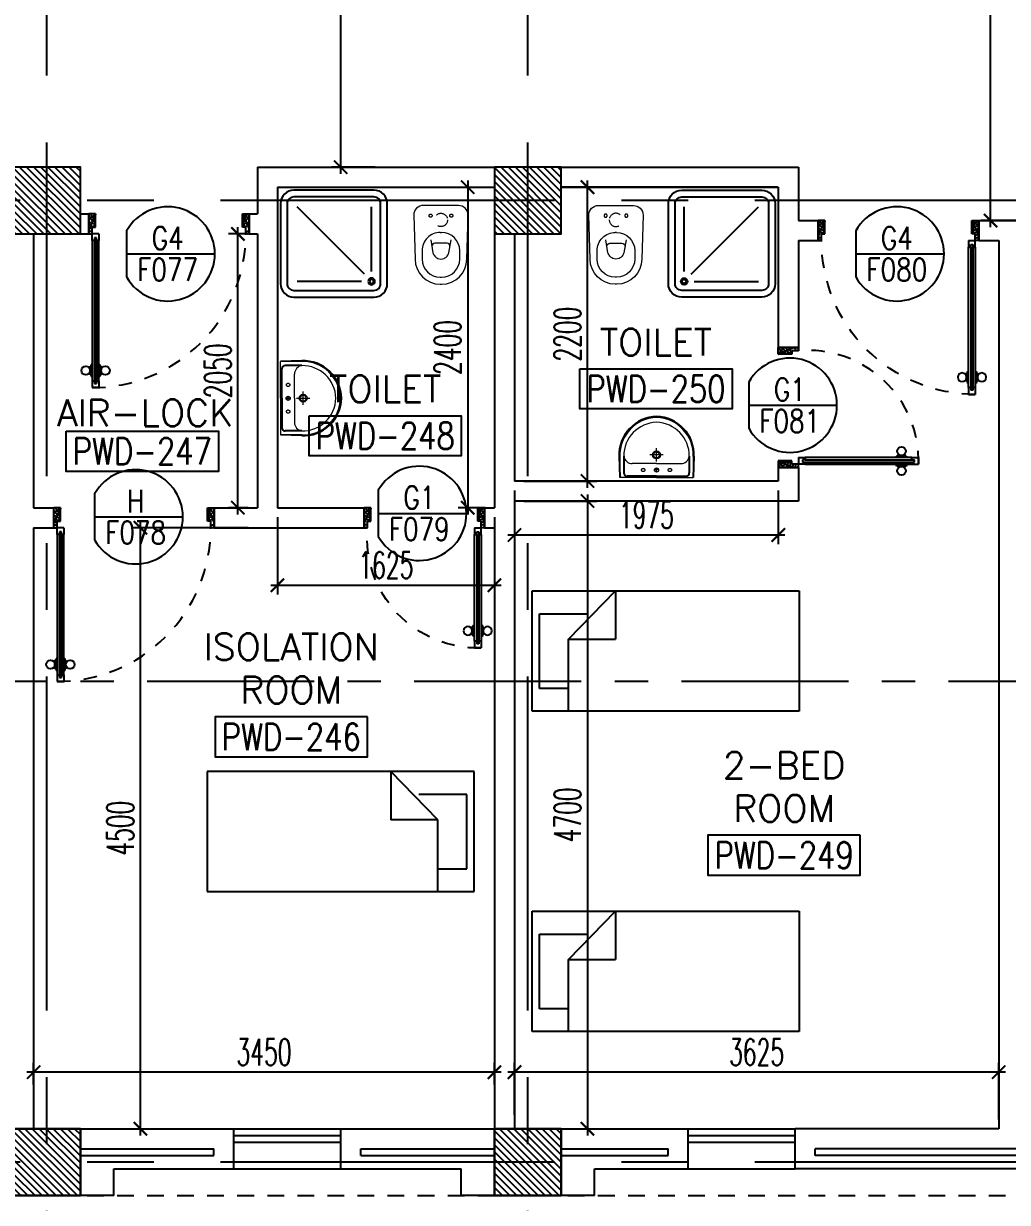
# Model space of a CAD drawing. Extents: x 88852.7 to 88945.7, y 39921.6 to 40001.1.
# Drawn here: x 88917.04 to 88924.4, y 39928.18 to 39937 of the extents above; entities that cross this region are included whole.
import ezdxf
from ezdxf.enums import TextEntityAlignment as Align

# ---------------------------------------------------------------- set-up
doc = ezdxf.new("R2010")
doc.units = 0
doc.header["$MEASUREMENT"] = 0
doc.header["$PDMODE"] = 34
for name, pattern in [('CENTER', [2, 1.25, -0.25, 0.25, -0.25]), ('CENTERX2', [4, 2.5, -0.5, 0.5, -0.5]), ('DASHED', [0.75, 0.5, -0.25]), ('HIDDEN', [0.375, 0.25, -0.125]), ('HIDDEN2', [0.1875, 0.125, -0.0625])]:
    doc.linetypes.add(name, pattern=pattern)
doc.layers.get('0').update_dxf_attribs({"linetype": 'CONTINUOUS'})
doc.layers.get('DEFPOINTS').update_dxf_attribs({"linetype": 'CONTINUOUS'})
for name, color, linetype in [('AX-DIM', 4, 'CONTINUOUS'), ('AXES', 11, 'CENTERX2'), ('AXES1', 11, 'CENTER'), ('COL', 2, 'CONTINUOUS'), ('DIM', 4, 'CONTINUOUS'), ('DOOR', 7, 'CONTINUOUS'), ('DOOR-CR', 4, 'CONTINUOUS'), ('DOOR-NO', 3, 'CONTINUOUS'), ('FIX', 3, 'CONTINUOUS'), ('FUR', 4, 'CONTINUOUS'), ('HAT', 8, 'CONTINUOUS'), ('HIDDEN', 9, 'HIDDEN2'), ('INSUL', 4, 'CONTINUOUS'), ('RM-BOX', 4, 'CONTINUOUS'), ('RM-NAME', 2, 'CONTINUOUS'), ('RM-NO', 2, 'CONTINUOUS'), ('WALL', 2, 'CONTINUOUS'), ('WIN', 3, 'CONTINUOUS')]:
    doc.layers.add(name, color=color, linetype=linetype)
doc.styles.add('ROMANS', font='ROMANS.shx', dxfattribs={"width": 0.6})
doc.dimstyles.new('DIM-OUT', dxfattribs={"dimscale": 0, "dimtxt": 0.24, "dimasz": 0.08, "dimexe": 0.02, "dimexo": 0.02, "dimgap": 0.05, "dimtad": 1, "dimdec": 0, "dimlfac": 1000, "dimzin": 0, "dimdsep": 46, "dimtxsty": 'ROMANS', "dimblk1": 'ARCHTICK', "dimblk2": 'ARCHTICK', "dimsah": 1, "dimcen": 0.01, "dimdle": 0.08, "dimclrd": 4, "dimclre": 4, "dimclrt": 2, "dimadec": 0, "dimazin": 0, "dimtp": 2, "dimtm": 2, "dimtfac": 0.114286, "dimtdec": 0, "dimtix": 1, "dimtmove": 2, "dimatfit": 3, "dimldrblk": 'ARCHTICK', "dimfxl": 0, "dimtolj": 1, "dimtzin": 0, "dimarcsym": 0})
doc.dimstyles.new('STANDARD in', dxfattribs={"dimtxt": 0.2, "dimasz": 0.1, "dimexe": 0.07, "dimexo": 0.07, "dimgap": 0.05, "dimtad": 1, "dimdec": 0, "dimlfac": 1000, "dimzin": 0, "dimdsep": 46, "dimtxsty": 'ROMANS', "dimblk": 'ARCHTICK', "dimcen": 0.05, "dimdle": 0.05, "dimclrd": 4, "dimclre": 4, "dimclrt": 2, "dimadec": 0, "dimazin": 0, "dimtfac": 1, "dimtdec": 0, "dimtmove": 2, "dimatfit": 3, "dimfxl": 0, "dimtolj": 1, "dimtzin": 0, "dimarcsym": 0})

# ---------------------------------------------------------------- blocks, each defined once
blk = doc.blocks.new('_ARCHTICK')
at = {"color": 0, "linetype": 'ByBlock', "const_width": 0.15}
blk.add_lwpolyline([(-0.5, -0.5), (0.5, 0.5)], dxfattribs=at)
blk = doc.blocks.new('*D592')
at = {"layer": 'AX-DIM', "color": 4, "lineweight": -2}
for p, q in [((88944.3103, 39928.3096), (88944.3103, 39922.9246)), ((88943.6303, 39928.2296), (88944.3303, 39928.2296)), ((88903.5404, 39923.0046), (88944.3303, 39923.0046))]:
    blk.add_line(p, q, dxfattribs=at)
at = {"layer": 'DEFPOINTS', "color": 0}
for p in [(88943.6103, 39928.2296), (88903.5204, 39923.0046), (88944.3103, 39923.0046)]:
    blk.add_point(p, dxfattribs=at)
at = {"layer": 'AX-DIM', "color": 4, "lineweight": -2, "xscale": 0.08, "yscale": 0.08, "zscale": 0.08}
for p, rotation in [((88944.3103, 39928.2296), 90), ((88944.3103, 39923.0046), 270)]:
    blk.add_blockref('_ARCHTICK', p, dxfattribs=dict(at, rotation=rotation))
at = {"layer": 'AX-DIM', "color": 2, "insert": (88944.1403, 39925.6171), "char_height": 0.24, "attachment_point": 5, "rotation": 90, "style": 'ROMANS'}
blk.add_mtext('\\A1;5225', dxfattribs=at)
blk = doc.blocks.new('*D251')
at = {"layer": 'DEFPOINTS', "color": 0, "linetype": 'ByBlock'}
for p in [(88920.7103, 39933.5796), (88922.6853, 39933.5796), (88922.6853, 39933.1755)]:
    blk.add_point(p, dxfattribs=at)
at = {"layer": 'DIM', "color": 4, "linetype": 'ByBlock', "lineweight": -2}
for p, q in [((88920.7103, 39933.5096), (88920.7103, 39933.1055)), ((88922.6853, 39933.5096), (88922.6853, 39933.1055)), ((88920.6603, 39933.1755), (88922.7353, 39933.1755))]:
    blk.add_line(p, q, dxfattribs=at)
at = {"layer": 'DIM', "color": 4, "linetype": 'ByBlock', "lineweight": -2, "xscale": 0.1, "yscale": 0.1, "zscale": 0.1, "rotation": 180}
blk.add_blockref('_ARCHTICK', (88920.7103, 39933.1755), dxfattribs=at)
at = {"layer": 'DIM', "color": 4, "linetype": 'ByBlock', "lineweight": -2, "xscale": 0.1, "yscale": 0.1, "zscale": 0.1}
blk.add_blockref('_ARCHTICK', (88922.6853, 39933.1755), dxfattribs=at)
at = {"layer": 'DIM', "color": 2, "linetype": 'ByBlock', "insert": (88921.6978, 39933.3255), "char_height": 0.2, "attachment_point": 5, "style": 'ROMANS'}
blk.add_mtext('\\A1;1975', dxfattribs=at)
blk = doc.blocks.new('*D254')
at = {"layer": 'DEFPOINTS', "color": 0, "linetype": 'ByBlock'}
for p in [(88918.6396, 39935.4296), (88918.7853, 39935.4296), (88918.7853, 39933.3796)]:
    blk.add_point(p, dxfattribs=at)
at = {"layer": 'DIM', "color": 4, "linetype": 'ByBlock', "lineweight": -2}
for p, q in [((88918.6396, 39933.3296), (88918.6396, 39935.4796)), ((88918.7153, 39935.4296), (88918.5696, 39935.4296)), ((88918.7153, 39933.3796), (88918.5696, 39933.3796))]:
    blk.add_line(p, q, dxfattribs=at)
at = {"layer": 'DIM', "color": 4, "linetype": 'ByBlock', "lineweight": -2, "xscale": 0.1, "yscale": 0.1, "zscale": 0.1}
for p, rotation in [((88918.6396, 39935.4296), 90), ((88918.6396, 39933.3796), 270)]:
    blk.add_blockref('_ARCHTICK', p, dxfattribs=dict(at, rotation=rotation))
at = {"layer": 'DIM', "color": 2, "linetype": 'ByBlock', "insert": (88918.4896, 39934.4046), "char_height": 0.2, "attachment_point": 5, "rotation": 90, "style": 'ROMANS'}
blk.add_mtext('\\A1;2050', dxfattribs=at)
blk = doc.blocks.new('*D255')
at = {"layer": 'DEFPOINTS', "color": 0, "linetype": 'ByBlock'}
for p in [(88918.9353, 39933.3796), (88920.5603, 39933.3796), (88920.5603, 39932.7992)]:
    blk.add_point(p, dxfattribs=at)
at = {"layer": 'DIM', "color": 4, "linetype": 'ByBlock', "lineweight": -2}
for p, q in [((88918.9353, 39933.3096), (88918.9353, 39932.7292)), ((88920.5603, 39933.3096), (88920.5603, 39932.7292)), ((88918.8853, 39932.7992), (88920.6103, 39932.7992))]:
    blk.add_line(p, q, dxfattribs=at)
at = {"layer": 'DIM', "color": 4, "linetype": 'ByBlock', "lineweight": -2, "xscale": 0.1, "yscale": 0.1, "zscale": 0.1, "rotation": 180}
blk.add_blockref('_ARCHTICK', (88918.9353, 39932.7992), dxfattribs=at)
at = {"layer": 'DIM', "color": 4, "linetype": 'ByBlock', "lineweight": -2, "xscale": 0.1, "yscale": 0.1, "zscale": 0.1}
blk.add_blockref('_ARCHTICK', (88920.5603, 39932.7992), dxfattribs=at)
at = {"layer": 'DIM', "color": 2, "linetype": 'ByBlock', "insert": (88919.7478, 39932.9492), "char_height": 0.2, "attachment_point": 5, "style": 'ROMANS'}
blk.add_mtext('\\A1;1625', dxfattribs=at)
blk = doc.blocks.new('*D249')
at = {"layer": 'DEFPOINTS', "color": 0, "linetype": 'ByBlock'}
for p in [(88920.7103, 39933.4296), (88921.1989, 39928.7296), (88921.2566, 39928.7296)]:
    blk.add_point(p, dxfattribs=at)
at = {"layer": 'DIM', "color": 4, "linetype": 'ByBlock', "lineweight": -2}
for p, q in [((88920.7803, 39933.4296), (88921.3266, 39933.4296)), ((88921.2566, 39933.4796), (88921.2566, 39928.6796)), ((88921.2689, 39928.7296), (88921.3266, 39928.7296))]:
    blk.add_line(p, q, dxfattribs=at)
at = {"layer": 'DIM', "color": 4, "linetype": 'ByBlock', "lineweight": -2, "xscale": 0.1, "yscale": 0.1, "zscale": 0.1}
for p, rotation in [((88921.2566, 39933.4296), 90), ((88921.2566, 39928.7296), 270)]:
    blk.add_blockref('_ARCHTICK', p, dxfattribs=dict(at, rotation=rotation))
at = {"layer": 'DIM', "color": 2, "linetype": 'ByBlock', "insert": (88921.1066, 39931.0796), "char_height": 0.2, "attachment_point": 5, "rotation": 90, "style": 'ROMANS'}
blk.add_mtext('\\A1;4700', dxfattribs=at)
blk = doc.blocks.new('*D253')
at = {"layer": 'DEFPOINTS', "color": 0, "linetype": 'ByBlock'}
for p in [(88917.9095, 39933.2296), (88918.7856, 39933.2296), (88917.7014, 39928.7296)]:
    blk.add_point(p, dxfattribs=at)
at = {"layer": 'DIM', "color": 4, "linetype": 'ByBlock', "lineweight": -2}
for p, q in [((88918.7156, 39933.2296), (88917.8395, 39933.2296)), ((88917.9095, 39928.6796), (88917.9095, 39933.2796)), ((88917.7714, 39928.7296), (88917.9795, 39928.7296))]:
    blk.add_line(p, q, dxfattribs=at)
at = {"layer": 'DIM', "color": 4, "linetype": 'ByBlock', "lineweight": -2, "xscale": 0.1, "yscale": 0.1, "zscale": 0.1}
for p, rotation in [((88917.9095, 39933.2296), 90), ((88917.9095, 39928.7296), 270)]:
    blk.add_blockref('_ARCHTICK', p, dxfattribs=dict(at, rotation=rotation))
at = {"layer": 'DIM', "color": 2, "linetype": 'ByBlock', "insert": (88917.7595, 39930.9796), "char_height": 0.2, "attachment_point": 5, "rotation": 90, "style": 'ROMANS'}
blk.add_mtext('\\A1;4500', dxfattribs=at)
blk = doc.blocks.new('*D250')
at = {"layer": 'DEFPOINTS', "color": 0, "linetype": 'ByBlock'}
for p in [(88921.1672, 39935.7796), (88921.2566, 39935.7796), (88920.7103, 39933.5796)]:
    blk.add_point(p, dxfattribs=at)
at = {"layer": 'DIM', "color": 4, "linetype": 'ByBlock', "lineweight": -2}
for p, q in [((88921.2566, 39933.5296), (88921.2566, 39935.8296)), ((88921.2372, 39935.7796), (88921.3266, 39935.7796)), ((88920.7803, 39933.5796), (88921.3266, 39933.5796))]:
    blk.add_line(p, q, dxfattribs=at)
at = {"layer": 'DIM', "color": 4, "linetype": 'ByBlock', "lineweight": -2, "xscale": 0.1, "yscale": 0.1, "zscale": 0.1}
for p, rotation in [((88921.2566, 39935.7796), 90), ((88921.2566, 39933.5796), 270)]:
    blk.add_blockref('_ARCHTICK', p, dxfattribs=dict(at, rotation=rotation))
at = {"layer": 'DIM', "color": 2, "linetype": 'ByBlock', "insert": (88921.1066, 39934.6796), "char_height": 0.2, "attachment_point": 5, "rotation": 90, "style": 'ROMANS'}
blk.add_mtext('\\A1;2200', dxfattribs=at)
blk = doc.blocks.new('*D256')
at = {"layer": 'DEFPOINTS', "color": 0, "linetype": 'ByBlock'}
for p in [(88920.3103, 39935.7796), (88920.3598, 39933.3796), (88920.5603, 39933.3796)]:
    blk.add_point(p, dxfattribs=at)
at = {"layer": 'DIM', "color": 4, "linetype": 'ByBlock', "lineweight": -2}
for p, q in [((88920.3598, 39935.8296), (88920.3598, 39933.3296)), ((88920.3803, 39935.7796), (88920.4298, 39935.7796)), ((88920.4903, 39933.3796), (88920.2898, 39933.3796))]:
    blk.add_line(p, q, dxfattribs=at)
at = {"layer": 'DIM', "color": 4, "linetype": 'ByBlock', "lineweight": -2, "xscale": 0.1, "yscale": 0.1, "zscale": 0.1}
for p, rotation in [((88920.3598, 39935.7796), 90), ((88920.3598, 39933.3796), 270)]:
    blk.add_blockref('_ARCHTICK', p, dxfattribs=dict(at, rotation=rotation))
at = {"layer": 'DIM', "color": 2, "linetype": 'ByBlock', "insert": (88920.2098, 39934.5796), "char_height": 0.2, "attachment_point": 5, "rotation": 90, "style": 'ROMANS'}
blk.add_mtext('\\A1;2400', dxfattribs=at)
blk = doc.blocks.new('*D252')
at = {"layer": 'DEFPOINTS', "color": 0, "linetype": 'ByBlock'}
for p in [(88917.1103, 39929.1533), (88917.1103, 39928.992), (88920.5603, 39928.992)]:
    blk.add_point(p, dxfattribs=at)
at = {"layer": 'DIM', "color": 4, "linetype": 'ByBlock', "lineweight": -2}
for p, q in [((88917.1103, 39929.062), (88917.1103, 39929.2233)), ((88920.5603, 39929.062), (88920.5603, 39929.2233)), ((88920.6103, 39929.1533), (88917.0603, 39929.1533))]:
    blk.add_line(p, q, dxfattribs=at)
at = {"layer": 'DIM', "color": 4, "linetype": 'ByBlock', "lineweight": -2, "xscale": 0.1, "yscale": 0.1, "zscale": 0.1, "rotation": 180}
blk.add_blockref('_ARCHTICK', (88917.1103, 39929.1533), dxfattribs=at)
at = {"layer": 'DIM', "color": 4, "linetype": 'ByBlock', "lineweight": -2, "xscale": 0.1, "yscale": 0.1, "zscale": 0.1}
blk.add_blockref('_ARCHTICK', (88920.5603, 39929.1533), dxfattribs=at)
at = {"layer": 'DIM', "color": 2, "linetype": 'ByBlock', "insert": (88918.8353, 39929.3033), "char_height": 0.2, "attachment_point": 5, "style": 'ROMANS'}
blk.add_mtext('\\A1;3450', dxfattribs=at)
blk = doc.blocks.new('*D248')
at = {"layer": 'DEFPOINTS', "color": 0, "linetype": 'ByBlock'}
for p in [(88920.7103, 39929.1533), (88920.7103, 39928.7633), (88924.3353, 39928.7296)]:
    blk.add_point(p, dxfattribs=at)
at = {"layer": 'DIM', "color": 4, "linetype": 'ByBlock', "lineweight": -2}
for p, q in [((88920.7103, 39928.8333), (88920.7103, 39929.2233)), ((88924.3353, 39928.7996), (88924.3353, 39929.2233)), ((88924.3853, 39929.1533), (88920.6603, 39929.1533))]:
    blk.add_line(p, q, dxfattribs=at)
at = {"layer": 'DIM', "color": 4, "linetype": 'ByBlock', "lineweight": -2, "xscale": 0.1, "yscale": 0.1, "zscale": 0.1, "rotation": 180}
blk.add_blockref('_ARCHTICK', (88920.7103, 39929.1533), dxfattribs=at)
at = {"layer": 'DIM', "color": 4, "linetype": 'ByBlock', "lineweight": -2, "xscale": 0.1, "yscale": 0.1, "zscale": 0.1}
blk.add_blockref('_ARCHTICK', (88924.3353, 39929.1533), dxfattribs=at)
at = {"layer": 'DIM', "color": 2, "linetype": 'ByBlock', "insert": (88922.5228, 39929.3033), "char_height": 0.2, "attachment_point": 5, "style": 'ROMANS'}
blk.add_mtext('\\A1;3625', dxfattribs=at)
blk = doc.blocks.new('WC1')
at = {"layer": 'FIX', "lineweight": 20}
for p, q in [((-210, 203.8), (-538, 193.8)), ((-475, 140.8), (-538, 140.8)), ((-137, 0), (-137, 130.8)), ((-727, 4.8), (-727, -4.8)), ((-674, 4.8), (-674, -4.8)), ((-533.7, 24.2), (-539.5, 0)), ((-539.5, 0), (-533.7, -24.2)), ((-394.8, 75.7), (-490.4, 60.1)), ((-339, 4.8), (-339, -4.8)), ((-137, -130.8), (-137, 0)), ((-490.4, -60.1), (-394.8, -75.7)), ((-538, -140.8), (-475, -140.8)), ((-538, -193.8), (-210, -203.8)), ((-213.2, -203.8), (-210, -203.8))]:
    blk.add_line(p, q, dxfattribs=at)
at = {"layer": 'FIX', "linetype": 'Continuous', "lineweight": 20}
blk.add_line((-420.1, -47.3), (-420.4, 44.6), dxfattribs=at)
at = {"layer": 'FIX', "linetype": 'HIDDEN', "lineweight": 20, "ltscale": 0.05}
for centre in [(-213.2, 77.5), (-213.2, -77.5)]:
    blk.add_circle(centre, 11.6, dxfattribs=at)
at = {"layer": 'FIX', "linetype": 'HIDDEN2', "lineweight": 20, "ltscale": 0.3}
blk.add_circle((-245, 0), 49.8, dxfattribs=at)
at = {"layer": 'FIX', "lineweight": 20}
for centre, radius, start, end in [((-538, 4.8), 189, 90, 180), ((-210, 130.8), 73, 360, 90), ((-538, 4.8), 136, 90, 180), ((-475, 4.8), 136, 360, 90), ((-473, -6.9), 68.2, 128.92417, 152.84682), ((-464.4, -17.6), 82, 108.49595, 128.92417), ((-538, -4.8), 189, 180, 270), ((-538, -4.8), 136, 180, 270), ((-473, 6.9), 68.2, 207.15318, 231.07583), ((-464.4, 17.6), 82, 231.07583, 251.50405), ((-475, -4.8), 136, 270, 0), ((-210, -130.8), 73, 270, 0)]:
    blk.add_arc(centre, radius, start, end, dxfattribs=at)
at = {"layer": 'FIX', "linetype": 'Continuous', "lineweight": 20}
for centre, start, end in [((-442.7, 45.5), 357.66621, 91.61215), ((-442.4, -45.6), 268.38785, 2.33379)]:
    blk.add_arc(centre, 22.3, start, end, dxfattribs=at)
blk = doc.blocks.new('SHR1')
at = {"layer": 'FIX'}
for p, q in [((-195.7, 195.7), (-700, 700)), ((-142.7, 217.7), (-142.7, 700)), ((-217.7, 142.7), (-700, 142.7))]:
    blk.add_line(p, q, dxfattribs=at)
for points in [[(-825, 125), (-825, 725, -0.414214), (-725, 825), (-125, 825, -0.414214), (-25, 725), (-25, 125, -0.414214), (-125, 25), (-725, 25, -0.414214)], [(-775, 125), (-775, 725, -0.414214), (-725, 775), (-125, 775, -0.414214), (-75, 725), (-75, 125, -0.414214), (-125, 75), (-725, 75, -0.414214)]]:
    blk.add_lwpolyline(points, format="xyb", close=True, dxfattribs=at)
for radius in [25, 15]:
    blk.add_circle((-142.7, 142.7), radius, dxfattribs=at)
blk = doc.blocks.new('LAV1')
at = {"layer": 'FIX', "linetype": 'DASHED', "lineweight": 20, "ltscale": 0.05}
for p, q in [((-0.5, 170), (-0.5, 270)), ((-0.5, 170), (-0.5, 270)), ((49.5, 220), (-50.5, 220))]:
    blk.add_line(p, q, dxfattribs=at)
at = {"layer": 'FIX', "linetype": 'ByBlock', "ltscale": 0.3}
for p, q in [((-280, 210), (-275, 50)), ((-245, 210), (-245, 85)), ((245, 210), (245, 85)), ((280, 210), (275, 50)), ((0, 60), (-220.2, 60)), ((0, 60), (220.2, 60))]:
    blk.add_line(p, q, dxfattribs=at)
at = {"layer": 'FIX', "linetype": 'Continuous', "lineweight": 20}
for p, q in [((-275, 210), (-275, 50)), ((275, 210), (275, 50)), ((0, 155), (-181.4, 155)), ((0, 155), (181.4, 155)), ((0, 50), (-275, 50)), ((0, 50), (-252.5, 50)), ((0, 50), (275, 50)), ((0, 50), (252.5, 50))]:
    blk.add_line(p, q, dxfattribs=at)
at = {"layer": 'FIX', "lineweight": 20}
for p, q in [((15.6, 107.5), (-15.5, 107.5)), ((0, 92), (0, 123))]:
    blk.add_line(p, q, dxfattribs=at)
for centre, radius in [((-0.5, 220), 29.5), ((-0.5, 220), 22.5), ((0, 107.5), 15.5)]:
    blk.add_circle(centre, radius, dxfattribs=at)
at = {"layer": 'FIX', "linetype": 'HIDDEN', "lineweight": 20, "ltscale": 0.05}
for centre in [(-100, 107.5), (100, 107.5)]:
    blk.add_circle(centre, 12.4, dxfattribs=at)
at = {"layer": 'FIX', "linetype": 'ByBlock', "ltscale": 0.3}
for centre, radius, start, end in [((6.9, 220), 287, 91.37765, 182.00641), ((-6.9, 220), 287, 357.99359, 88.62235), ((-220.1, 84.9), 24.9, 179.70214, 269.94861), ((220.1, 84.9), 24.9, 270.05139, 0.29786)]:
    blk.add_arc(centre, radius, start, end, dxfattribs=at)
at = {"layer": 'FIX', "linetype": 'Continuous', "lineweight": 20}
for centre, radius, start, end in [((8.4, 216.7), 283.4, 91.6988, 181.35097), ((7.6, 212.5), 252.7, 91.73281, 180.48842), ((-8.4, 216.7), 283.4, 358.64903, 88.3012), ((-7.6, 212.5), 252.7, 359.51158, 88.26719), ((-179.2, 221.8), 66.9, 190.20056, 268.07863), ((179.2, 221.8), 66.9, 271.92137, 349.79944)]:
    blk.add_arc(centre, radius, start, end, dxfattribs=at)
blk = doc.blocks.new('RM1')
at = {"layer": 'RM-BOX'}
blk.add_lwpolyline([(569.9, -200), (-569.9, -200), (-569.9, -500), (569.9, -500)], close=True, dxfattribs=at)
at = {"layer": 'RM-NAME', "style": 'ROMANS'}
for tag, p in [('ROOMNAME1', (0, 323.8)), ('ROOMNAME2', (0, 0))]:
    blk.add_attdef(tag, text='', height=200, dxfattribs=at).set_placement(p, align=Align.MIDDLE)
at = {"layer": 'RM-NO', "style": 'ROMANS', "width": 0.8}
blk.add_attdef('ROOMNO', text='', height=200, dxfattribs=at).set_placement((0, -350), align=Align.MIDDLE)
blk = doc.blocks.new('DOOR90')
at = {"layer": 'DOOR', "linetype": 'ByBlock'}
for p, q in [((0, 0), (-150, 0)), ((-200, -25), (-1000, -25)), ((-200, -42), (-1000, -42)), ((-200, -58), (-1000, -58)), ((-1000, -75), (-200, -75))]:
    blk.add_line(p, q, dxfattribs=at)
at = {"layer": 'DOOR', "color": 0, "linetype": 'ByBlock'}
for p, q in [((-150, 0), (-150, -25)), ((-150, 0), (0, 0)), ((0, -50), (0, 0)), ((-1050, -25), (-1050, -75)), ((-1050, -75), (-1050, -25)), ((-1000, -25), (-1050, -25)), ((-1000, -75), (-1050, -75)), ((-1020, -42), (-1020, -58)), ((-1000, -42), (-1020, -42)), ((-1000, -58), (-1020, -58)), ((-1000, -25), (-1000, -42)), ((-1000, -58), (-1000, -75)), ((-967.6, -25), (-967.6, -17.8)), ((-877.6, -17.8), (-967.6, -17.8)), ((-967.6, -75), (-967.6, -82.2)), ((-877.6, -82.2), (-967.6, -82.2)), ((-955, -17.8), (-955, -8.8)), ((-955, -8.8), (-890.2, -8.8)), ((-955, -17.8), (-890.2, -17.8)), ((-955, -82.2), (-955, -91.2)), ((-955, -82.2), (-890.2, -82.2)), ((-890.2, -17.8), (-890.2, -8.8)), ((-890.2, -82.2), (-890.2, -91.2)), ((-877.6, -25), (-877.6, -17.8)), ((-877.6, -75), (-877.6, -82.2)), ((-200, -42), (-200, -25)), ((-200, -25), (-150, -25)), ((-180, -42), (-200, -42)), ((-200, -75), (-200, -58)), ((-200, -58), (-180, -58)), ((-150, -75), (-200, -75)), ((-180, -58), (-180, -42)), ((-150, -75), (-150, -25)), ((-150, -25), (-100, -25)), ((-100, -25), (-100, -50)), ((-100, -50), (0, -50)), ((-955, -91.2), (-890.2, -91.2)), ((-150, -900), (-150, -875)), ((-150, -875), (-100, -875)), ((-100, -850), (0, -850)), ((-100, -875), (-100, -850)), ((0, -850), (0, -900)), ((0, -900), (-150, -900)), ((-150, -900), (0, -900))]:
    blk.add_line(p, q, dxfattribs=at)
at = {"layer": 'DOOR', "color": 9, "linetype": 'ByBlock'}
for p, q in [((0, -50), (-113.7, 0)), ((0, -50), (-40.1, 0)), ((0, -50), (-100, -36.6)), ((0, -850), (-113.7, -900)), ((0, -850), (-100, -863.4)), ((0, -850), (-40.1, -900))]:
    blk.add_line(p, q, dxfattribs=at)
at = {"layer": 'DOOR', "color": 0, "linetype": 'ByBlock'}
for centre in [(-922.6, 23.5), (-922.6, -123.5)]:
    blk.add_circle(centre, 32.4, dxfattribs=at)
at = {"layer": 'DOOR', "color": 9, "linetype": 'ByBlock'}
for centre, radius, start, end in [((0, -50), 74.4, 137.77643, 180), ((0, -50), 54.4, 113.20738, 180), ((0, -50), 154.4, 161.10529, 166.28577), ((0, -50), 134.4, 158.15985, 169.28002), ((0, -50), 114.4, 154.08384, 167.37743), ((0, -50), 94.4, 148.01819, 180), ((0, -50), 34.4, 90, 180), ((0, -50), 14.4, 90, 180), ((0, -850), 134.4, 190.71998, 201.84015), ((0, -850), 94.4, 180, 211.98181), ((0, -850), 74.4, 180, 222.22357), ((0, -850), 54.4, 180, 246.79262), ((0, -850), 34.4, 180, 270), ((0, -850), 14.4, 180, 270), ((0, -850), 154.4, 193.71423, 198.89471)]:
    blk.add_arc(centre, radius, start, end, dxfattribs=at)
at = {"layer": 'DOOR', "linetype": 'HIDDEN', "ltscale": 0.5}
blk.add_arc((-222.2, -50), 828.2, 178.27012, 275.00304, dxfattribs=at)
blk = doc.blocks.new('AH20A')
at = {"layer": 'FUR'}
for p, q in [((0, 0.5), (0, -0.5)), ((1, 0.5), (0, 0.5)), ((0.1358, 0.5), (0.1358, -0.0987)), ((1, -0.5), (1, 0.5)), ((0.1358, 0.3112), (0.0277, 0.3112)), ((0.0277, 0.3112), (0.0277, -0.3087)), ((0.1358, -0.0987), (0.3125, -0.5)), ((0.1358, -0.0987), (0.3125, -0.0987)), ((0.3125, -0.5), (0.3125, -0.0987)), ((0.0277, -0.3087), (0.2076, -0.3087)), ((0, -0.5), (1, -0.5))]:
    blk.add_line(p, q, dxfattribs=at)
blk = doc.blocks.new('DD1')
at = {"layer": 'DOOR-CR'}
blk.add_line((-307.6, 0), (352.8, 0), dxfattribs=at)
blk.add_lwpolyline([(-307.6, -172.9, 3.820224), (-307.6, 172.9)], format="xyb", close=True, dxfattribs=at)
at = {"layer": 'DOOR-NO', "style": 'ROMANS', "width": 0.8}
for tag, p in [('G', (0, 141.5)), ('000', (0, -141.4))]:
    blk.add_attdef(tag, text='', height=204, dxfattribs=at).set_placement(p, align=Align.MIDDLE)
blk = doc.blocks.new('DOOR100')
at = {"layer": 'DOOR', "color": 0, "linetype": 'ByBlock'}
for p, q in [((-76.1, 1251.1), (-76.1, 1301.1)), ((-76.1, 1301.1), (-26.1, 1301.1)), ((-26.1, 1301.1), (-76.1, 1301.1)), ((-59.1, 1251.1), (-76.1, 1251.1)), ((-59.1, 1251.1), (-59.1, 1271.1)), ((-43.1, 1271.1), (-59.1, 1271.1)), ((-43.1, 1251.1), (-43.1, 1271.1)), ((-26.1, 1251.1), (-43.1, 1251.1)), ((-26.1, 1251.1), (-26.1, 1301.1)), ((-92.3, 1206.1), (-92.3, 1141.3)), ((-83.3, 1206.1), (-92.3, 1206.1)), ((-83.3, 1128.7), (-83.3, 1218.7)), ((-76.1, 1218.7), (-83.3, 1218.7)), ((-83.3, 1206.1), (-83.3, 1141.3)), ((-26.1, 1218.7), (-18.9, 1218.7)), ((-18.9, 1128.7), (-18.9, 1218.7)), ((-18.9, 1206.1), (-18.9, 1141.3)), ((-18.9, 1206.1), (-9.9, 1206.1)), ((-9.9, 1206.1), (-9.9, 1141.3)), ((-83.3, 1141.3), (-92.3, 1141.3)), ((-76.1, 1128.7), (-83.3, 1128.7)), ((-26.1, 1128.7), (-18.9, 1128.7)), ((-18.9, 1141.3), (-9.9, 1141.3)), ((-76.1, 200), (-59.1, 200)), ((-76.1, 150), (-76.1, 200)), ((-59.1, 200), (-59.1, 180)), ((-59.1, 180), (-43.1, 180)), ((-43.1, 200), (-26.1, 200)), ((-43.1, 180), (-43.1, 200)), ((-26.1, 200), (-26.1, 150)), ((-1201.1, 0), (-1201.1, 150)), ((-1201.1, 150), (-1176.1, 150)), ((-1201.1, 150), (-1201.1, 0)), ((-1176.1, 150), (-1176.1, 100)), ((-1176.1, 100), (-1151.1, 100)), ((-1151.1, 100), (-1151.1, 0)), ((-76.1, 150), (-26.1, 150)), ((-51.1, 100), (-51.1, 0)), ((-26.1, 100), (-51.1, 100)), ((-1.1, 150), (-26.1, 150)), ((-26.1, 150), (-26.1, 100)), ((-1.1, 150), (-1.1, 0)), ((-1151.1, 0), (-1201.1, 0)), ((-51.1, 0), (-1.1, 0))]:
    blk.add_line(p, q, dxfattribs=at)
at = {"layer": 'DOOR', "linetype": 'ByBlock'}
for p, q in [((-76.1, 1251.1), (-76.1, 200)), ((-59.1, 200), (-59.1, 1251.1)), ((-43.1, 200), (-43.1, 1251.1)), ((-26.1, 200), (-26.1, 1251.1))]:
    blk.add_line(p, q, dxfattribs=at)
at = {"layer": 'DOOR', "color": 9, "linetype": 'ByBlock'}
for p, q in [((-1151.1, 0), (-1201.1, 113.7)), ((-1151.1, 0), (-1164.4, 100)), ((-51.1, 0), (-1.1, 113.7)), ((-51.1, 0), (-37.7, 100)), ((-1151.1, 0), (-1201.1, 40.1)), ((-51.1, 0), (-1.1, 40.1))]:
    blk.add_line(p, q, dxfattribs=at)
at = {"layer": 'DOOR', "color": 0, "linetype": 'ByBlock'}
for centre in [(-124.6, 1173.7), (22.5, 1173.7)]:
    blk.add_circle(centre, 32.4, dxfattribs=at)
at = {"layer": 'DOOR', "linetype": 'HIDDEN', "ltscale": 0.5}
blk.add_arc((-26.8, 151.9), 1149.2, 89.96096, 180.09315, dxfattribs=at)
at = {"layer": 'DOOR', "color": 9, "linetype": 'ByBlock'}
for centre, radius, start, end in [((-1151.1, 0), 154.4, 103.71423, 108.89471), ((-1151.1, 0), 134.4, 100.71998, 111.84015), ((-1151.1, 0), 94.4, 90, 121.98181), ((-51.1, 0), 94.4, 58.01819, 90), ((-51.1, 0), 134.4, 68.15985, 79.28002), ((-51.1, 0), 114.4, 64.08384, 77.37743), ((-51.1, 0), 154.4, 71.10529, 76.28577), ((-1151.1, 0), 74.4, 90, 132.22357), ((-1151.1, 0), 54.4, 90, 156.79262), ((-1151.1, 0), 34.4, 90, 180), ((-1151.1, 0), 14.4, 90, 180), ((-51.1, 0), 74.4, 47.77643, 90), ((-51.1, 0), 54.4, 23.20738, 90), ((-51.1, 0), 34.4, 0, 90), ((-51.1, 0), 14.4, 0, 90)]:
    blk.add_arc(centre, radius, start, end, dxfattribs=at)
blk = doc.blocks.new('*X95')
at = {"color": 0}
for p, q in [((238726.6, 169889.7), (239226.6, 170389.7)), ((238728.6, 169944.7), (239173.5, 170389.7)), ((238728.6, 169997.8), (239120.5, 170389.7)), ((238728.6, 170050.8), (239067.5, 170389.7)), ((238728.6, 170103.8), (239014.4, 170389.7)), ((238728.6, 170156.9), (238961.4, 170389.7)), ((238728.6, 170209.9), (238908.4, 170389.7)), ((238728.6, 170262.9), (238855.3, 170389.7)), ((238728.6, 170316), (238802.3, 170389.7)), ((238728.6, 170369), (238749.3, 170389.7)), ((238779.6, 169889.7), (239228.6, 170338.7)), ((238832.6, 169889.7), (239228.6, 170285.6)), ((238885.7, 169889.7), (239228.6, 170232.6)), ((238938.7, 169889.7), (239228.6, 170179.6)), ((238991.7, 169889.7), (239228.6, 170126.5)), ((239044.8, 169889.7), (239228.6, 170073.5)), ((239097.8, 169889.7), (239228.6, 170020.5)), ((239150.8, 169889.7), (239228.6, 169967.4)), ((239203.9, 169889.7), (239228.6, 169914.4))]:
    blk.add_line(p, q, dxfattribs=at)
blk = doc.blocks.new('COL50')
at = {"layer": 'COL'}
blk.add_lwpolyline([(-250, 250), (-250, -250), (250, -250), (250, 250)], close=True, dxfattribs=at)
blk = doc.blocks.new('*X94')
at = {"color": 0}
for p, q in [((235128.6, 169898), (235620.3, 170389.7)), ((235128.6, 169951), (235567.3, 170389.7)), ((235128.6, 170004), (235514.3, 170389.7)), ((235128.6, 170057.1), (235461.2, 170389.7)), ((235128.6, 170110.1), (235408.2, 170389.7)), ((235128.6, 170163.1), (235355.2, 170389.7)), ((235128.6, 170216.2), (235302.1, 170389.7)), ((235128.6, 170269.2), (235249.1, 170389.7)), ((235128.6, 170322.2), (235196.1, 170389.7)), ((235128.6, 170375.3), (235143, 170389.7)), ((235173.4, 169889.7), (235628.6, 170344.9)), ((235226.4, 169889.7), (235628.6, 170291.9)), ((235279.4, 169889.7), (235628.6, 170238.9)), ((235332.5, 169889.7), (235628.6, 170185.8)), ((235385.5, 169889.7), (235628.6, 170132.8)), ((235438.5, 169889.7), (235628.6, 170079.8)), ((235491.6, 169889.7), (235628.6, 170026.7)), ((235544.6, 169889.7), (235628.6, 169973.7)), ((235597.6, 169889.7), (235628.6, 169920.7))]:
    blk.add_line(p, q, dxfattribs=at)
blk = doc.blocks.new('*X90')
at = {"color": 0}
for p, q in [((238728.6, 177104.2), (239214.1, 177589.7)), ((238728.6, 177157.2), (239161.1, 177589.7)), ((238728.6, 177210.3), (239108, 177589.7)), ((238728.6, 177263.3), (239055, 177589.7)), ((238728.6, 177316.3), (239002, 177589.7)), ((238728.6, 177369.4), (238948.9, 177589.7)), ((238728.6, 177422.4), (238895.9, 177589.7)), ((238728.6, 177475.4), (238842.9, 177589.7)), ((238728.6, 177528.5), (238789.8, 177589.7)), ((238728.6, 177581.5), (238736.8, 177589.7)), ((238767.1, 177089.7), (239228.6, 177551.2)), ((238820.2, 177089.7), (239228.6, 177498.1)), ((238873.2, 177089.7), (239228.6, 177445.1)), ((238926.2, 177089.7), (239228.6, 177392.1)), ((238979.3, 177089.7), (239228.6, 177339)), ((239032.3, 177089.7), (239228.6, 177286)), ((239085.3, 177089.7), (239228.6, 177233)), ((239138.4, 177089.7), (239228.6, 177179.9)), ((239191.4, 177089.7), (239228.6, 177126.9))]:
    blk.add_line(p, q, dxfattribs=at)
blk = doc.blocks.new('*X91')
at = {"color": 0}
for p, q in [((235128.6, 177110.4), (235607.8, 177589.7)), ((235128.6, 177163.5), (235554.8, 177589.7)), ((235128.6, 177216.5), (235501.8, 177589.7)), ((235128.6, 177269.5), (235448.7, 177589.7)), ((235128.6, 177322.6), (235395.7, 177589.7)), ((235128.6, 177375.6), (235342.7, 177589.7)), ((235128.6, 177428.6), (235289.6, 177589.7)), ((235128.6, 177481.7), (235236.6, 177589.7)), ((235128.6, 177534.7), (235183.6, 177589.7)), ((235160.9, 177089.7), (235628.6, 177557.4)), ((235213.9, 177089.7), (235628.6, 177504.4)), ((235266.9, 177089.7), (235628.6, 177451.3)), ((235320, 177089.7), (235628.6, 177398.3)), ((235373, 177089.7), (235628.6, 177345.3)), ((235426, 177089.7), (235628.6, 177292.2)), ((235479.1, 177089.7), (235628.6, 177239.2)), ((235532.1, 177089.7), (235628.6, 177186.2)), ((235585.1, 177089.7), (235628.6, 177133.1))]:
    blk.add_line(p, q, dxfattribs=at)
blk = doc.blocks.new('*D830')
at = {"layer": 'DEFPOINTS', "color": 0, "linetype": 'ByBlock'}
for p in [(88924.2745, 39939.0296), (88924.602, 39939.0296), (88924.602, 39935.5296)]:
    blk.add_point(p, dxfattribs=at)
at = {"layer": 'DIM', "color": 4, "linetype": 'ByBlock', "lineweight": -2}
for p, q in [((88924.2745, 39935.4796), (88924.2745, 39939.0796)), ((88924.532, 39939.0296), (88924.2045, 39939.0296)), ((88924.532, 39935.5296), (88924.2045, 39935.5296))]:
    blk.add_line(p, q, dxfattribs=at)
at = {"layer": 'DIM', "color": 4, "linetype": 'ByBlock', "lineweight": -2, "xscale": 0.1, "yscale": 0.1, "zscale": 0.1}
for p, rotation in [((88924.2745, 39939.0296), 90), ((88924.2745, 39935.5296), 270)]:
    blk.add_blockref('_ARCHTICK', p, dxfattribs=dict(at, rotation=rotation))
at = {"layer": 'DIM', "color": 2, "linetype": 'ByBlock', "insert": (88924.1245, 39937.2796), "char_height": 0.2, "attachment_point": 5, "rotation": 90, "style": 'ROMANS'}
blk.add_mtext('\\A1;3500', dxfattribs=at)
blk = doc.blocks.new('*D840')
at = {"layer": 'DEFPOINTS', "color": 0, "linetype": 'ByBlock'}
for p in [(88919.4092, 39939.0296), (88919.7366, 39939.0296), (88919.7366, 39935.9296)]:
    blk.add_point(p, dxfattribs=at)
at = {"layer": 'DIM', "color": 4, "linetype": 'ByBlock', "lineweight": -2}
for p, q in [((88919.4092, 39935.8796), (88919.4092, 39939.0796)), ((88919.6666, 39939.0296), (88919.3392, 39939.0296)), ((88919.6666, 39935.9296), (88919.3392, 39935.9296))]:
    blk.add_line(p, q, dxfattribs=at)
at = {"layer": 'DIM', "color": 4, "linetype": 'ByBlock', "lineweight": -2, "xscale": 0.1, "yscale": 0.1, "zscale": 0.1}
for p, rotation in [((88919.4092, 39939.0296), 90), ((88919.4092, 39935.9296), 270)]:
    blk.add_blockref('_ARCHTICK', p, dxfattribs=dict(at, rotation=rotation))
at = {"layer": 'DIM', "color": 2, "linetype": 'ByBlock', "insert": (88919.2592, 39937.4796), "char_height": 0.2, "attachment_point": 5, "rotation": 90, "style": 'ROMANS'}
blk.add_mtext('\\A1;3100', dxfattribs=at)

msp = doc.modelspace()

# ---------------------------------------------------------------- linework, layer by layer
at = {"layer": 'AXES'}
for p, q in [((88917.2103, 39921.6153), (88917.2103, 40000.4279)), ((88920.8103, 39921.6153), (88920.8103, 40000.4279)), ((88945.0103, 39935.6796), (88876.9703, 39935.6796)), ((88945.0103, 39928.4796), (88876.9703, 39928.4796))]:
    msp.add_line(p, q, dxfattribs=at)
at = {"layer": 'AXES1'}
msp.add_line((88935.2103, 39932.0796), (88892.9203, 39932.0796), dxfattribs=at)
at = {"layer": 'COL'}
for points in [[(88917.4603, 39928.7296), (88917.4603, 39928.2296), (88916.9603, 39928.2296), (88916.9603, 39928.7296)], [(88921.0603, 39928.7296), (88921.0603, 39928.2296), (88920.5603, 39928.2296), (88920.5603, 39928.7296)]]:
    msp.add_lwpolyline(points, close=True, dxfattribs=at)
at = {"layer": 'HIDDEN'}
msp.add_line((88903.1103, 39928.2296), (88934.9603, 39928.2296), dxfattribs=at)
at = {"layer": 'INSUL'}
for p, q in [((88917.4603, 39928.5796), (88918.4603, 39928.5796)), ((88918.4603, 39928.5296), (88918.4603, 39928.5796)), ((88919.5603, 39928.5796), (88920.5603, 39928.5796)), ((88919.5603, 39928.5296), (88919.5603, 39928.5796)), ((88921.0603, 39928.5796), (88921.8603, 39928.5796)), ((88921.8603, 39928.5296), (88921.8603, 39928.5796)), ((88922.9603, 39928.5296), (88922.9603, 39928.5796)), ((88925.8603, 39928.5796), (88922.9603, 39928.5796)), ((88917.4603, 39928.5296), (88918.4603, 39928.5296)), ((88919.5603, 39928.5296), (88920.5603, 39928.5296)), ((88921.0603, 39928.5296), (88921.8603, 39928.5296)), ((88925.8603, 39928.5296), (88922.9603, 39928.5296))]:
    msp.add_line(p, q, dxfattribs=at)
at = {"layer": 'WALL'}
for p, q in [((88918.7853, 39935.9296), (88918.7853, 39935.5796)), ((88922.8353, 39935.9296), (88922.8353, 39935.5296)), ((88918.9353, 39935.7796), (88918.9353, 39933.3796)), ((88922.6853, 39935.7796), (88922.6853, 39934.5796)), ((88924.1853, 39935.5296), (88924.6353, 39935.5296)), ((88917.1103, 39935.4296), (88917.1103, 39933.3796)), ((88918.7853, 39935.4296), (88918.7853, 39933.3796)), ((88920.5603, 39935.4296), (88920.5603, 39933.3796)), ((88920.7103, 39935.4296), (88920.7103, 39933.5796)), ((88922.8353, 39935.3796), (88922.8353, 39934.5796)), ((88924.3353, 39935.3796), (88924.3353, 39928.7296)), ((88922.8353, 39934.5796), (88922.6853, 39934.5796)), ((88922.8353, 39933.6796), (88922.6853, 39933.6796)), ((88922.6853, 39933.6796), (88922.6853, 39933.5796)), ((88922.8353, 39933.6796), (88922.8353, 39933.4296)), ((88922.6853, 39933.5796), (88920.7103, 39933.5796)), ((88922.8353, 39933.4296), (88920.7103, 39933.4296)), ((88920.7103, 39933.4296), (88920.7103, 39928.7296)), ((88919.5853, 39933.3796), (88919.5853, 39933.2296)), ((88920.4853, 39933.3796), (88920.4853, 39933.2296)), ((88917.1103, 39933.2296), (88917.1103, 39928.7296)), ((88920.5603, 39933.2296), (88920.5603, 39928.7296)), ((88917.4603, 39928.7296), (88918.6103, 39928.7296)), ((88918.6103, 39928.4296), (88918.6103, 39928.7296)), ((88919.4103, 39928.4296), (88919.4103, 39928.7296)), ((88919.4103, 39928.7296), (88920.5603, 39928.7296)), ((88921.0603, 39928.7296), (88922.0103, 39928.7296)), ((88922.0103, 39928.4296), (88922.0103, 39928.7296)), ((88922.8103, 39928.4296), (88922.8103, 39928.7296)), ((88924.3353, 39928.7296), (88922.8103, 39928.7296)), ((88917.7103, 39928.4296), (88918.6103, 39928.4296)), ((88917.7103, 39928.2296), (88917.7103, 39928.4296)), ((88919.4103, 39928.4296), (88920.3103, 39928.4296)), ((88920.3103, 39928.2296), (88920.3103, 39928.4296)), ((88921.3103, 39928.4296), (88922.0103, 39928.4296)), ((88921.3103, 39928.2296), (88921.3103, 39928.4296)), ((88926.0103, 39928.4296), (88922.8103, 39928.4296)), ((88917.7103, 39928.2296), (88916.7103, 39928.2296)), ((88921.3103, 39928.2296), (88920.3103, 39928.2296))]:
    msp.add_line(p, q, dxfattribs=at)
at = {"layer": 'WALL', "linetype": 'ByBlock'}
for p, q in [((88918.7853, 39935.9296), (88920.5583, 39935.9296)), ((88921.0603, 39935.9296), (88922.8353, 39935.9296)), ((88921.0603, 39935.9296), (88922.8353, 39935.9296)), ((88918.9353, 39935.7796), (88920.5583, 39935.7796)), ((88921.0603, 39935.7796), (88922.6853, 39935.7796)), ((88922.6853, 39935.7796), (88921.0603, 39935.7796)), ((88917.4603, 39935.5796), (88917.5228, 39935.5796)), ((88918.7228, 39935.5796), (88918.7853, 39935.5796)), ((88922.8353, 39935.5296), (88922.9853, 39935.5296)), ((88917.4603, 39935.4296), (88917.5228, 39935.4296)), ((88918.7228, 39935.4296), (88918.7853, 39935.4296)), ((88922.8353, 39935.3796), (88922.9853, 39935.3796)), ((88924.1853, 39935.3796), (88924.3353, 39935.3796)), ((88917.1103, 39933.3796), (88917.2603, 39933.3796)), ((88918.4603, 39933.3796), (88918.7853, 39933.3796)), ((88918.9353, 39933.3796), (88919.5853, 39933.3796)), ((88920.4853, 39933.3796), (88920.5603, 39933.3796)), ((88917.1103, 39933.2296), (88917.2603, 39933.2296)), ((88918.4603, 39933.2296), (88919.5853, 39933.2296)), ((88920.4853, 39933.2296), (88920.5603, 39933.2296))]:
    msp.add_line(p, q, dxfattribs=at)
at = {"layer": 'WALL', "color": 2, "linetype": 'ByBlock'}
for p, q in [((88917.5228, 39935.5796), (88917.5228, 39935.4296)), ((88918.7228, 39935.5796), (88918.7228, 39935.4296)), ((88922.9853, 39935.5296), (88922.9853, 39935.3796)), ((88924.1853, 39935.5296), (88924.1853, 39935.3796)), ((88917.2603, 39933.3796), (88917.2603, 39933.2296)), ((88918.4603, 39933.3796), (88918.4603, 39933.2296))]:
    msp.add_line(p, q, dxfattribs=at)
at = {"layer": 'WALL', "linetype": 'ByBlock', "ltscale": 0.3}
for points in [[(88916.9603, 39935.4296), (88917.4603, 39935.4296), (88917.4603, 39935.9296), (88916.9603, 39935.9296)], [(88920.5603, 39935.4296), (88921.0603, 39935.4296), (88921.0603, 39935.9296), (88920.5603, 39935.9296)], [(88916.9603, 39928.2296), (88917.4603, 39928.2296), (88917.4603, 39928.7296), (88916.9603, 39928.7296)], [(88920.5603, 39928.2296), (88921.0603, 39928.2296), (88921.0603, 39928.7296), (88920.5603, 39928.7296)]]:
    msp.add_lwpolyline(points, close=True, dxfattribs=at)
at = {"layer": 'WIN'}
for p, q in [((88918.6103, 39928.7296), (88919.4103, 39928.7296)), ((88922.0103, 39928.7296), (88922.8103, 39928.7296)), ((88918.6103, 39928.6796), (88919.4103, 39928.6796)), ((88922.0103, 39928.6796), (88922.8103, 39928.6796)), ((88918.6103, 39928.6296), (88919.4103, 39928.6296)), ((88922.0103, 39928.6296), (88922.8103, 39928.6296)), ((88918.6103, 39928.4296), (88919.4103, 39928.4296)), ((88922.0103, 39928.4296), (88922.8103, 39928.4296))]:
    msp.add_line(p, q, dxfattribs=at)

# ---------------------------------------------------------------- block references
at = {"layer": 'COL', "xscale": 0.001, "yscale": 0.001, "zscale": 0.001, "rotation": 180}
for p in [(88917.2103, 39935.6796), (88920.8103, 39935.6796)]:
    msp.add_blockref('COL50', p, dxfattribs=at)
at = {"layer": 'DOOR', "color": 0, "linetype": 'ByBlock', "yscale": 0.001, "zscale": 0.001}
for name, p, xscale, rotation in [('DOOR100', (88917.5228, 39935.5796), 0.001, 180), ('DOOR100', (88924.1853, 39935.5296), -0.001, 180), ('DOOR90', (88922.6853, 39933.6796), 0.001, 180), ('DOOR100', (88917.2603, 39933.3796), 0.001, 180), ('DOOR90', (88920.4853, 39933.3796), -0.001, 270)]:
    msp.add_blockref(name, p, dxfattribs=dict(at, xscale=xscale, rotation=rotation))
at = {"layer": 'DOOR-NO'}
ref = msp.add_blockref('DD1', (88918.1143, 39935.2801), dxfattribs=dict(at, xscale=0.001, yscale=0.001, zscale=0.001))
ref.add_attrib('G', 'G4', dxfattribs={"height": 0.17, "style": 'ROMANS', "width": 0.8}).set_placement((88918.1143, 39935.398), align=Align.MIDDLE)
ref.add_attrib('000', 'F077', dxfattribs={"height": 0.17, "style": 'ROMANS', "width": 0.8}).set_placement((88918.1143, 39935.1622), align=Align.MIDDLE)
ref = msp.add_blockref('DD1', (88923.5731, 39935.2801), dxfattribs=dict(at, xscale=0.001, yscale=0.001, zscale=0.001))
ref.add_attrib('G', 'G4', dxfattribs={"height": 0.17, "style": 'ROMANS', "width": 0.8}).set_placement((88923.5731, 39935.398), align=Align.MIDDLE)
ref.add_attrib('000', 'F080', dxfattribs={"height": 0.17, "style": 'ROMANS', "width": 0.8}).set_placement((88923.5731, 39935.1622), align=Align.MIDDLE)
ref = msp.add_blockref('DD1', (88922.7717, 39934.1469), dxfattribs=dict(at, xscale=0.001, yscale=0.001, zscale=0.001))
ref.add_attrib('G', 'G1', dxfattribs={"height": 0.17, "style": 'ROMANS', "width": 0.8}).set_placement((88922.7717, 39934.2649), align=Align.MIDDLE)
ref.add_attrib('000', 'F081', dxfattribs={"height": 0.17, "style": 'ROMANS', "width": 0.8}).set_placement((88922.7717, 39934.029), align=Align.MIDDLE)
ref = msp.add_blockref('DD1', (88917.8749, 39933.3112), dxfattribs=dict(at, xscale=0.001, yscale=0.001, zscale=0.001))
ref.add_attrib('G', 'H', dxfattribs={"height": 0.17, "style": 'ROMANS', "width": 0.8}).set_placement((88917.8749, 39933.4291), align=Align.MIDDLE)
ref.add_attrib('000', 'F078', dxfattribs={"height": 0.17, "style": 'ROMANS', "width": 0.8}).set_placement((88917.8749, 39933.1933), align=Align.MIDDLE)
ref = msp.add_blockref('DD1', (88919.9981, 39933.3374), dxfattribs=dict(at, xscale=0.001, yscale=0.001, zscale=0.001))
ref.add_attrib('G', 'G1', dxfattribs={"height": 0.17, "style": 'ROMANS', "width": 0.8}).set_placement((88919.9981, 39933.4554), align=Align.MIDDLE)
ref.add_attrib('000', 'F079', dxfattribs={"height": 0.17, "style": 'ROMANS', "width": 0.8}).set_placement((88919.9981, 39933.2195), align=Align.MIDDLE)
at = {"layer": 'FIX'}
for name, p, xscale, yscale, zscale, rotation in [('SHR1', (88919.7833, 39934.9316), -0.001, 0.001, 0.001, 90), ('SHR1', (88921.8373, 39934.9316), 0.001, 0.001, 0.001, 270), ('WC1', (88920.1595, 39935.7796), 0.001, 0.001, 0.001, 90), ('WC1', (88921.4698, 39935.7796), -0.001, 0.001, 0.001, 270), ('AH20A', (88920.8423, 39932.3064), -2, 0.9, 2, 180), ('AH20A', (88920.4092, 39930.9548), 2, 0.9, 2, 180), ('AH20A', (88920.8423, 39929.9076), -2, 0.9, 2, 180)]:
    msp.add_blockref(name, p, dxfattribs=dict(at, xscale=xscale, yscale=yscale, zscale=zscale, rotation=rotation))
at = {"layer": 'FIX', "linetype": 'ByBlock', "ltscale": 0.3, "xscale": 0.001, "yscale": 0.001, "zscale": 0.001, "rotation": 270}
msp.add_blockref('LAV1', (88918.9083, 39934.1991), dxfattribs=at)
at = {"layer": 'FIX', "linetype": 'ByBlock', "ltscale": 0.3, "xscale": 0.001, "yscale": 0.001, "zscale": 0.001}
msp.add_blockref('LAV1', (88921.7738, 39933.5546), dxfattribs=at)
at = {"layer": 'HAT', "xscale": -0.001, "yscale": 0.001, "zscale": 0.001, "rotation": 180}
for name in ['*X94', '*X95', '*X91', '*X90']:
    msp.add_blockref(name, (88681.8317, 40105.8193), dxfattribs=at)
at = {"layer": 'RM-NAME'}
ref = msp.add_blockref('RM1', (88921.7693, 39934.6192), dxfattribs=dict(at, xscale=-0.001, yscale=0.001, zscale=0.001))
ref.add_attrib('ROOMNO', 'PWD-250', dxfattribs={"layer": 'RM-NO', "height": 0.2, "style": 'ROMANS', "width": 0.8}).set_placement((88921.7693, 39934.2692), align=Align.MIDDLE)
ref.add_attrib('ROOMNAME2', 'TOILET', dxfattribs={"height": 0.2, "style": 'ROMANS'}).set_placement((88921.7693, 39934.6192), align=Align.MIDDLE)
ref = msp.add_blockref('RM1', (88919.7421, 39934.2688), dxfattribs=dict(at, xscale=-0.001, yscale=0.001, zscale=0.001))
ref.add_attrib('ROOMNO', 'PWD-248', dxfattribs={"layer": 'RM-NO', "height": 0.2, "style": 'ROMANS', "width": 0.8}).set_placement((88919.7421, 39933.9188), align=Align.MIDDLE)
ref.add_attrib('ROOMNAME2', 'TOILET', dxfattribs={"height": 0.2, "style": 'ROMANS'}).set_placement((88919.7421, 39934.2688), align=Align.MIDDLE)
ref = msp.add_blockref('RM1', (88917.9238, 39934.152), dxfattribs=dict(at, xscale=-0.001, yscale=0.001, zscale=0.001))
ref.add_attrib('ROOMNO', 'PWD-247', dxfattribs={"layer": 'RM-NO', "height": 0.2, "style": 'ROMANS', "width": 0.8}).set_placement((88917.9238, 39933.802), align=Align.MIDDLE)
ref.add_attrib('ROOMNAME2', 'AIR-LOCK', dxfattribs={"height": 0.2, "style": 'ROMANS'}).set_placement((88917.9446, 39934.0896), align=Align.MIDDLE)
at = {"layer": 'RM-NAME', "xscale": 0.001, "yscale": 0.001, "zscale": 0.001}
for p, values in [((88919.039, 39932.0147), {'ROOMNO': 'PWD-246', 'ROOMNAME2': 'ROOM', 'ROOMNAME1': 'ISOLATION'}), ((88922.7283, 39931.1282), {'ROOMNO': 'PWD-249', 'ROOMNAME2': 'ROOM', 'ROOMNAME1': '2-BED'})]:
    msp.add_blockref('RM1', p, dxfattribs=at).add_auto_attribs(values)

# ---------------------------------------------------------------- dimensions: what is measured, and where the dimension line sits
at = {"layer": 'AX-DIM'}
dim = msp.add_linear_dim(base=(88944.3103, 39923.0046), p1=(88943.6103, 39928.2296), p2=(88903.5204, 39923.0046), angle=270, dimstyle='DIM-OUT', override={"dimscale": 1}, dxfattribs=at)
dim.commit()
dim.dimension.update_dxf_attribs({"geometry": '*D592', "text_midpoint": (88944.1403, 39925.6171)})
at = {"layer": 'DIM', "linetype": 'ByBlock', "ltscale": 0.3}
for base, p1, p2, picture, middle in [((88919.4092, 39939.0296), (88919.7366, 39935.9296), (88919.7366, 39939.0296), '*D840', (88919.2592, 39937.4796)), ((88924.2745, 39939.0296), (88924.602, 39935.5296), (88924.602, 39939.0296), '*D830', (88924.1245, 39937.2796)), ((88920.3598, 39933.3796), (88920.3103, 39935.7796), (88920.5603, 39933.3796), '*D256', (88920.2098, 39934.5796)), ((88921.2566, 39935.7796), (88920.7103, 39933.5796), (88921.1672, 39935.7796), '*D250', (88921.1066, 39934.6796)), ((88918.6396, 39935.4296), (88918.7853, 39933.3796), (88918.7853, 39935.4296), '*D254', (88918.4896, 39934.4046)), ((88921.2566, 39928.7296), (88920.7103, 39933.4296), (88921.1989, 39928.7296), '*D249', (88921.1066, 39931.0796)), ((88917.9095, 39933.2296), (88917.7014, 39928.7296), (88918.7856, 39933.2296), '*D253', (88917.7595, 39930.9796))]:
    dim = msp.add_linear_dim(base=base, p1=p1, p2=p2, angle=90, dimstyle='STANDARD in', dxfattribs=at)
    dim.commit()
    dim.dimension.update_dxf_attribs({"geometry": picture, "text_midpoint": middle})
for base, p1, p2, picture, middle in [((88922.6853, 39933.1755), (88920.7103, 39933.5796), (88922.6853, 39933.5796), '*D251', (88921.6978, 39933.3255)), ((88920.5603, 39932.7992), (88918.9353, 39933.3796), (88920.5603, 39933.3796), '*D255', (88919.7478, 39932.9492)), ((88917.1103, 39929.1533), (88920.5603, 39928.992), (88917.1103, 39928.992), '*D252', (88918.8353, 39929.3033)), ((88920.7103, 39929.1533), (88924.3353, 39928.7296), (88920.7103, 39928.7633), '*D248', (88922.5228, 39929.3033))]:
    dim = msp.add_linear_dim(base=base, p1=p1, p2=p2, dimstyle='STANDARD in', dxfattribs=at)
    dim.commit()
    dim.dimension.update_dxf_attribs({"geometry": picture, "text_midpoint": middle})

doc.saveas('drawing.dxf')
